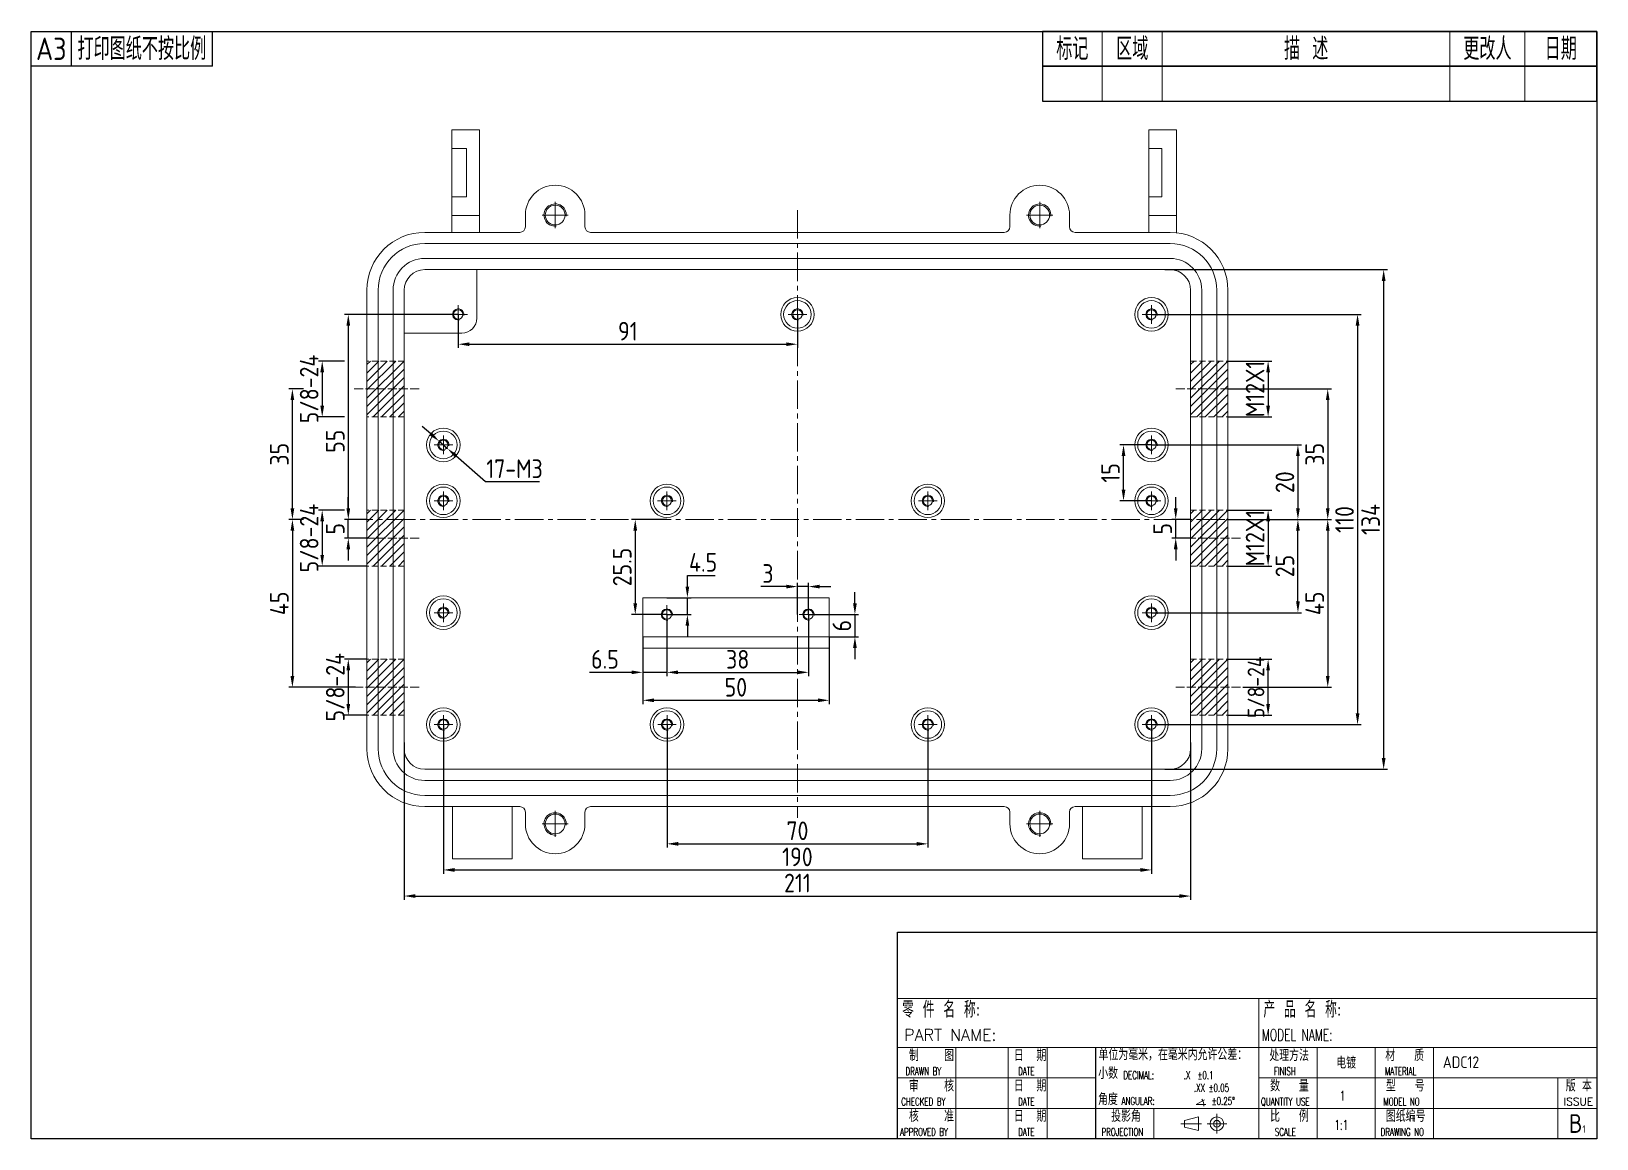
# Model space of a CAD drawing. Header units: millimetres. Extents: x 722 to 1142, y 505 to 802.
import ezdxf

# ---------------------------------------------------------------- set-up
doc = ezdxf.new("R2010")
doc.units = ezdxf.units.MM
doc.header["$LTSCALE"] = 10
for name, pattern in [('ACAD_ISO02W100', [15, 12, -3]), ('CENTER2', [28.575, 19.05, -3.175, 3.175, -3.175]), ('HIDDEN2', [4.7625, 3.175, -1.5875])]:
    doc.linetypes.add(name, pattern=pattern)
doc.layers.get('0').update_dxf_attribs({"lineweight": 30})
doc.layers.add('dim', color=3, linetype='Continuous', lineweight=15)
doc.layers.add('文字', color=7, linetype='Continuous', lineweight=13)
doc.layers.add('图框', color=140, linetype='Continuous')
doc.styles.add('ROMANS', font='romans')
doc.styles.get("Standard").update_dxf_attribs({"font": 'gbenor.shx', "height": 5, "bigfont": 'gbcbig.shx'})
doc.styles.add('工程字', font='gbenor.shx', dxfattribs={"bigfont": 'gbcbig.shx'})
doc.dimstyles.new('1', dxfattribs={"dimtxt": 5, "dimasz": 3, "dimexe": 1, "dimexo": 0, "dimgap": 1, "dimtad": 1, "dimtoh": 1, "dimdec": 1, "dimdsep": 46, "dimtxsty": 'Standard', "dimcen": 2.5, "dimclrd": 2, "dimclre": 2, "dimclrt": 2, "dimadec": 1, "dimazin": 2, "dimtfac": 1, "dimtdec": 1, "dimtmove": 0, "dimatfit": 3, "dimfxl": 1, "dimarcsym": 0})
doc.dimstyles.new('1T', dxfattribs={"dimtxt": 5, "dimasz": 3, "dimexe": 1, "dimexo": 0, "dimgap": 1, "dimtad": 1, "dimdec": 1, "dimdsep": 46, "dimtxsty": 'Standard', "dimcen": 2.5, "dimclrd": 2, "dimclre": 2, "dimclrt": 2, "dimadec": 1, "dimazin": 2, "dimtfac": 1, "dimtdec": 1, "dimtmove": 0, "dimatfit": 3, "dimfxl": 1, "dimarcsym": 0})

# ---------------------------------------------------------------- blocks, each defined once
blk = doc.blocks.new('*D31')
at = {"color": 2, "linetype": 'ByBlock', "lineweight": -2}
for p, q in [((892.07, 616.43), (892.07, 583.43)), ((962.07, 616.43), (962.07, 583.43)), ((895.07, 584.43), (959.07, 584.43))]:
    blk.add_line(p, q, dxfattribs=at)
at = {"color": 2, "linetype": 'ByBlock'}
for points in [[(895.07, 584.93), (895.07, 583.93), (892.07, 584.43)], [(959.07, 584.93), (959.07, 583.93), (962.07, 584.43)]]:
    blk.add_solid(points, dxfattribs=at)
at = {"color": 2, "linetype": 'ByBlock', "lineweight": 13, "insert": (927.06, 587.93), "char_height": 5, "attachment_point": 5}
blk.add_mtext('70', dxfattribs=at)
blk = doc.blocks.new('*D32')
at = {"color": 2, "linetype": 'ByBlock', "lineweight": -2}
for p, q in [((832.07, 616.43), (832.07, 576.43)), ((1022.07, 616.43), (1022.07, 576.43)), ((835.07, 577.43), (1019.07, 577.43))]:
    blk.add_line(p, q, dxfattribs=at)
at = {"color": 2, "linetype": 'ByBlock'}
for points in [[(835.07, 577.93), (835.07, 576.93), (832.07, 577.43)], [(1019.07, 577.93), (1019.07, 576.93), (1022.07, 577.43)]]:
    blk.add_solid(points, dxfattribs=at)
at = {"color": 2, "linetype": 'ByBlock', "lineweight": 13, "insert": (927.06, 580.93), "char_height": 5, "attachment_point": 5}
blk.add_mtext('190', dxfattribs=at)
blk = doc.blocks.new('*D33')
at = {"color": 2, "linetype": 'ByBlock', "lineweight": -2}
for p, q in [((1042.56, 671.43), (1062.35, 671.43)), ((1061.35, 649.43), (1061.35, 668.43)), ((1022.07, 646.43), (1062.35, 646.43))]:
    blk.add_line(p, q, dxfattribs=at)
at = {"color": 2, "linetype": 'ByBlock'}
for points in [[(1060.85, 668.43), (1061.85, 668.43), (1061.35, 671.43)], [(1060.85, 649.43), (1061.85, 649.43), (1061.35, 646.43)]]:
    blk.add_solid(points, dxfattribs=at)
at = {"color": 2, "linetype": 'ByBlock', "lineweight": 13, "insert": (1057.85, 658.93), "char_height": 5, "attachment_point": 5, "rotation": 90}
blk.add_mtext('25', dxfattribs=at)
blk = doc.blocks.new('*D34')
at = {"color": 2, "linetype": 'ByBlock', "lineweight": -2}
for p, q in [((1022.07, 691.43), (1062.35, 691.43)), ((1061.35, 688.43), (1061.35, 674.43)), ((1042.56, 671.43), (1062.35, 671.43))]:
    blk.add_line(p, q, dxfattribs=at)
at = {"color": 2, "linetype": 'ByBlock'}
for points in [[(1060.85, 688.43), (1061.85, 688.43), (1061.35, 691.43)], [(1060.85, 674.43), (1061.85, 674.43), (1061.35, 671.43)]]:
    blk.add_solid(points, dxfattribs=at)
at = {"color": 2, "linetype": 'ByBlock', "lineweight": 13, "insert": (1057.85, 681.43), "char_height": 5, "attachment_point": 5, "rotation": 90}
blk.add_mtext('20', dxfattribs=at)
blk = doc.blocks.new('*D35')
at = {"color": 2, "linetype": 'ByBlock', "lineweight": -2}
for p, q in [((1022.07, 726.43), (1078.35, 726.43)), ((1077.35, 723.43), (1077.35, 619.43)), ((1022.07, 616.43), (1078.35, 616.43))]:
    blk.add_line(p, q, dxfattribs=at)
at = {"color": 2, "linetype": 'ByBlock'}
for points in [[(1076.85, 723.43), (1077.85, 723.43), (1077.35, 726.43)], [(1076.85, 619.43), (1077.85, 619.43), (1077.35, 616.43)]]:
    blk.add_solid(points, dxfattribs=at)
at = {"color": 2, "linetype": 'ByBlock', "lineweight": 13, "insert": (1073.85, 671.43), "char_height": 5, "attachment_point": 5, "rotation": 90}
blk.add_mtext('110', dxfattribs=at)
blk = doc.blocks.new('*D36')
at = {"color": 2, "linetype": 'ByBlock', "lineweight": -2}
for p, q in [((836.06, 726.43), (836.06, 717.43)), ((927.06, 726.43), (927.06, 717.43)), ((839.06, 718.43), (924.06, 718.43))]:
    blk.add_line(p, q, dxfattribs=at)
at = {"color": 2, "linetype": 'ByBlock'}
for points in [[(839.06, 718.93), (839.06, 717.93), (836.06, 718.43)], [(924.06, 718.93), (924.06, 717.93), (927.06, 718.43)]]:
    blk.add_solid(points, dxfattribs=at)
at = {"color": 2, "linetype": 'ByBlock', "lineweight": 13, "insert": (881.56, 721.93), "char_height": 5, "attachment_point": 5}
blk.add_mtext('91', dxfattribs=at)
blk = doc.blocks.new('*D37')
at = {"color": 2, "linetype": 'ByBlock', "lineweight": -2}
for p, q in [((836.06, 726.43), (805.56, 726.43)), ((806.56, 723.43), (806.56, 674.43)), ((811.56, 671.43), (805.56, 671.43))]:
    blk.add_line(p, q, dxfattribs=at)
at = {"color": 2, "linetype": 'ByBlock'}
for points in [[(806.06, 723.43), (807.06, 723.43), (806.56, 726.43)], [(806.06, 674.43), (807.06, 674.43), (806.56, 671.43)]]:
    blk.add_solid(points, dxfattribs=at)
at = {"color": 2, "linetype": 'ByBlock', "lineweight": 13, "insert": (803.06, 692.41), "char_height": 5, "attachment_point": 5, "rotation": 90}
blk.add_mtext('55', dxfattribs=at)
blk = doc.blocks.new('*D38')
at = {"color": 2, "linetype": 'ByBlock', "lineweight": -2}
for p, q in [((794.55, 671.43), (790.56, 671.43)), ((791.56, 668.43), (791.56, 629.43)), ((808.51, 626.43), (790.56, 626.43))]:
    blk.add_line(p, q, dxfattribs=at)
at = {"color": 2, "linetype": 'ByBlock'}
for points in [[(791.06, 668.43), (792.06, 668.43), (791.56, 671.43)], [(791.06, 629.43), (792.06, 629.43), (791.56, 626.43)]]:
    blk.add_solid(points, dxfattribs=at)
at = {"color": 2, "linetype": 'ByBlock', "lineweight": 13, "insert": (788.06, 648.93), "char_height": 5, "attachment_point": 5, "rotation": 90}
blk.add_mtext('45', dxfattribs=at)
blk = doc.blocks.new('*D39')
at = {"color": 2, "linetype": 'ByBlock', "lineweight": -2}
for p, q in [((1042.56, 671.43), (1070.35, 671.43)), ((1069.35, 668.43), (1069.35, 629.43)), ((1046.56, 626.43), (1070.35, 626.43))]:
    blk.add_line(p, q, dxfattribs=at)
at = {"color": 2, "linetype": 'ByBlock'}
for points in [[(1068.85, 668.43), (1069.85, 668.43), (1069.35, 671.43)], [(1068.85, 629.43), (1069.85, 629.43), (1069.35, 626.43)]]:
    blk.add_solid(points, dxfattribs=at)
at = {"color": 2, "linetype": 'ByBlock', "lineweight": 13, "insert": (1065.85, 648.93), "char_height": 5, "attachment_point": 5, "rotation": 90}
blk.add_mtext('45', dxfattribs=at)
blk = doc.blocks.new('*D40')
at = {"color": 2, "linetype": 'ByBlock', "lineweight": -2}
for p, q in [((828.67, 694.38), (826.41, 696.36)), ((830.93, 692.41), (833.19, 690.44)), ((843.39, 681.54), (835.45, 688.47)), ((857.9, 681.54), (843.39, 681.54))]:
    blk.add_line(p, q, dxfattribs=at)
at = {"color": 2, "linetype": 'ByBlock'}
for points in [[(829, 694.76), (828.34, 694.01), (830.93, 692.41)], [(835.78, 688.84), (835.12, 688.09), (833.19, 690.44)]]:
    blk.add_solid(points, dxfattribs=at)
at = {"color": 2, "linetype": 'ByBlock', "lineweight": 13, "insert": (851.15, 685.04), "char_height": 5, "attachment_point": 5}
blk.add_mtext('17-M3', dxfattribs=at)
blk = doc.blocks.new('*D41')
at = {"color": 2, "linetype": 'ByBlock', "lineweight": -2}
for p, q in [((821.56, 611.6), (821.56, 569.43)), ((1032.56, 611.6), (1032.56, 569.43)), ((824.56, 570.43), (1029.56, 570.43))]:
    blk.add_line(p, q, dxfattribs=at)
at = {"color": 2, "linetype": 'ByBlock'}
for points in [[(824.56, 570.93), (824.56, 569.93), (821.56, 570.43)], [(1029.56, 570.93), (1029.56, 569.93), (1032.56, 570.43)]]:
    blk.add_solid(points, dxfattribs=at)
at = {"color": 2, "linetype": 'ByBlock', "lineweight": 13, "insert": (927.06, 573.93), "char_height": 5, "attachment_point": 5}
blk.add_mtext('211', dxfattribs=at)
blk = doc.blocks.new('*D42')
at = {"color": 2, "linetype": 'ByBlock', "lineweight": -2}
for p, q in [((1025.68, 738.43), (1085.35, 738.43)), ((1084.35, 735.43), (1084.35, 607.43)), ((1025.68, 604.43), (1085.35, 604.43))]:
    blk.add_line(p, q, dxfattribs=at)
at = {"color": 2, "linetype": 'ByBlock'}
for points in [[(1083.85, 735.43), (1084.85, 735.43), (1084.35, 738.43)], [(1083.85, 607.43), (1084.85, 607.43), (1084.35, 604.43)]]:
    blk.add_solid(points, dxfattribs=at)
at = {"color": 2, "linetype": 'ByBlock', "lineweight": 13, "insert": (1080.85, 671.43), "char_height": 5, "attachment_point": 5, "rotation": 90}
blk.add_mtext('134', dxfattribs=at)
blk = doc.blocks.new('*D43')
at = {"color": 2, "linetype": 'ByBlock', "lineweight": -2}
for p, q in [((794.56, 706.43), (790.56, 706.43)), ((791.56, 674.43), (791.56, 703.43)), ((794.55, 671.43), (790.56, 671.43))]:
    blk.add_line(p, q, dxfattribs=at)
at = {"color": 2, "linetype": 'ByBlock'}
for points in [[(791.06, 703.43), (792.06, 703.43), (791.56, 706.43)], [(791.06, 674.43), (792.06, 674.43), (791.56, 671.43)]]:
    blk.add_solid(points, dxfattribs=at)
at = {"color": 2, "linetype": 'ByBlock', "lineweight": 13, "insert": (788.06, 688.93), "char_height": 5, "attachment_point": 5, "rotation": 90}
blk.add_mtext('35', dxfattribs=at)
blk = doc.blocks.new('*D44')
at = {"color": 2, "linetype": 'ByBlock', "lineweight": -2}
for p, q in [((892.05, 671.43), (882.55, 671.43)), ((883.55, 668.43), (883.55, 648.93)), ((891.98, 645.93), (882.55, 645.93))]:
    blk.add_line(p, q, dxfattribs=at)
at = {"color": 2, "linetype": 'ByBlock'}
for points in [[(883.05, 668.43), (884.05, 668.43), (883.55, 671.43)], [(883.05, 648.93), (884.05, 648.93), (883.55, 645.93)]]:
    blk.add_solid(points, dxfattribs=at)
at = {"color": 2, "linetype": 'ByBlock', "lineweight": 13, "insert": (880.05, 658.68), "char_height": 5, "attachment_point": 5, "rotation": 90}
blk.add_mtext('25.5', dxfattribs=at)
blk = doc.blocks.new('*D45')
at = {"color": 2, "linetype": 'ByBlock', "lineweight": -2}
for p, q in [((897.54, 653.43), (897.54, 656.43)), ((897.54, 656.43), (904.96, 656.43)), ((892.04, 650.43), (898.54, 650.43)), ((897.54, 645.93), (897.54, 650.43)), ((892.04, 645.93), (898.54, 645.93)), ((897.54, 642.93), (897.54, 639.93))]:
    blk.add_line(p, q, dxfattribs=at)
at = {"color": 2, "linetype": 'ByBlock'}
for points in [[(897.04, 653.43), (898.04, 653.43), (897.54, 650.43)], [(897.04, 642.93), (898.04, 642.93), (897.54, 645.93)]]:
    blk.add_solid(points, dxfattribs=at)
at = {"color": 2, "linetype": 'ByBlock', "lineweight": 13, "insert": (901.75, 659.93), "char_height": 5, "attachment_point": 5}
blk.add_mtext('4.5', dxfattribs=at)
blk = doc.blocks.new('*D46')
at = {"color": 2, "linetype": 'ByBlock', "lineweight": -2}
for p, q in [((942.49, 648.93), (942.49, 651.93)), ((930.04, 645.93), (943.49, 645.93)), ((942.49, 645.93), (942.49, 639.93)), ((935.55, 639.93), (943.49, 639.93)), ((942.49, 636.93), (942.49, 633.93))]:
    blk.add_line(p, q, dxfattribs=at)
at = {"color": 2, "linetype": 'ByBlock'}
for points in [[(941.99, 648.93), (942.99, 648.93), (942.49, 645.93)], [(941.99, 636.93), (942.99, 636.93), (942.49, 639.93)]]:
    blk.add_solid(points, dxfattribs=at)
at = {"color": 2, "linetype": 'ByBlock', "lineweight": 13, "insert": (938.99, 642.93), "char_height": 5, "attachment_point": 5, "rotation": 90}
blk.add_mtext('6', dxfattribs=at)
blk = doc.blocks.new('*D47')
at = {"color": 2, "linetype": 'ByBlock', "lineweight": -2}
for p, q in [((892.04, 645.93), (892.04, 629.43)), ((930.04, 645.93), (930.04, 629.43)), ((895.04, 630.43), (927.04, 630.43))]:
    blk.add_line(p, q, dxfattribs=at)
at = {"color": 2, "linetype": 'ByBlock'}
for points in [[(895.04, 630.93), (895.04, 629.93), (892.04, 630.43)], [(927.04, 630.93), (927.04, 629.93), (930.04, 630.43)]]:
    blk.add_solid(points, dxfattribs=at)
at = {"color": 2, "linetype": 'ByBlock', "lineweight": 13, "insert": (911.04, 633.93), "char_height": 5, "attachment_point": 5}
blk.add_mtext('38', dxfattribs=at)
blk = doc.blocks.new('*D48')
at = {"color": 2, "linetype": 'ByBlock', "lineweight": -2}
for p, q in [((885.55, 639.93), (885.55, 621.93)), ((935.55, 639.93), (935.55, 621.93)), ((888.55, 622.93), (932.55, 622.93))]:
    blk.add_line(p, q, dxfattribs=at)
at = {"color": 2, "linetype": 'ByBlock'}
for points in [[(888.55, 623.43), (888.55, 622.43), (885.55, 622.93)], [(932.55, 623.43), (932.55, 622.43), (935.55, 622.93)]]:
    blk.add_solid(points, dxfattribs=at)
at = {"color": 2, "linetype": 'ByBlock', "lineweight": 13, "insert": (910.55, 626.43), "char_height": 5, "attachment_point": 5}
blk.add_mtext('50', dxfattribs=at)
blk = doc.blocks.new('*D49')
at = {"layer": 'dim', "color": 2, "lineweight": -2, "ltscale": 2}
for p, q in [((924.06, 653.43), (917.22, 653.43)), ((927.06, 645.93), (927.06, 654.43)), ((930.04, 653.43), (927.06, 653.43)), ((930.04, 645.93), (930.04, 654.43)), ((933.04, 653.43), (936.04, 653.43))]:
    blk.add_line(p, q, dxfattribs=at)
at = {"layer": 'dim', "color": 2, "ltscale": 2}
for points in [[(924.06, 653.93), (924.06, 652.93), (927.06, 653.43)], [(933.04, 653.93), (933.04, 652.93), (930.04, 653.43)]]:
    blk.add_solid(points, dxfattribs=at)
at = {"layer": 'dim', "color": 2, "ltscale": 2, "insert": (919.14, 656.93), "char_height": 5, "attachment_point": 5}
blk.add_mtext('3', dxfattribs=at)
blk = doc.blocks.new('*D50')
at = {"layer": 'dim', "color": 2, "lineweight": -2, "ltscale": 2}
for p, q in [((885.55, 636.93), (885.55, 629.43)), ((892.04, 636.93), (892.04, 629.43)), ((882.55, 630.43), (871.29, 630.43)), ((892.04, 630.43), (885.55, 630.43)), ((895.04, 630.43), (898.04, 630.43))]:
    blk.add_line(p, q, dxfattribs=at)
at = {"layer": 'dim', "color": 2, "ltscale": 2}
for points in [[(882.55, 630.93), (882.55, 629.93), (885.55, 630.43)], [(895.04, 630.93), (895.04, 629.93), (892.04, 630.43)]]:
    blk.add_solid(points, dxfattribs=at)
at = {"layer": 'dim', "color": 2, "ltscale": 2, "insert": (875.42, 633.93), "char_height": 5, "attachment_point": 5}
blk.add_mtext('6.5', dxfattribs=at)
blk = doc.blocks.new('*D51')
at = {"layer": 'dim', "color": 2, "lineweight": -2, "ltscale": 2}
for p, q in [((806.56, 674.43), (806.56, 677.43)), ((811.56, 671.43), (805.56, 671.43)), ((806.56, 666.43), (806.56, 671.43)), ((811.56, 666.43), (805.56, 666.43)), ((806.56, 663.43), (806.56, 660.43))]:
    blk.add_line(p, q, dxfattribs=at)
at = {"layer": 'dim', "color": 2, "ltscale": 2}
for points in [[(806.06, 674.43), (807.06, 674.43), (806.56, 671.43)], [(806.06, 663.43), (807.06, 663.43), (806.56, 666.43)]]:
    blk.add_solid(points, dxfattribs=at)
at = {"layer": 'dim', "color": 2, "ltscale": 2, "insert": (803.06, 668.93), "char_height": 5, "attachment_point": 5, "rotation": 90}
blk.add_mtext('5', dxfattribs=at)
blk = doc.blocks.new('*D52')
at = {"layer": 'dim', "color": 2, "lineweight": -2, "ltscale": 2}
for p, q in [((805.56, 673.93), (798.56, 673.93)), ((799.56, 670.93), (799.56, 661.93)), ((811.56, 658.93), (798.56, 658.93))]:
    blk.add_line(p, q, dxfattribs=at)
at = {"layer": 'dim', "color": 2, "ltscale": 2}
for points in [[(799.06, 670.93), (800.06, 670.93), (799.56, 673.93)], [(799.06, 661.93), (800.06, 661.93), (799.56, 658.93)]]:
    blk.add_solid(points, dxfattribs=at)
at = {"layer": 'dim', "color": 2, "ltscale": 2, "insert": (796.06, 666.43), "char_height": 5, "attachment_point": 5, "rotation": 90}
blk.add_mtext('{\\C0;5/8-24}', dxfattribs=at)
blk = doc.blocks.new('*D53')
at = {"layer": 'dim', "color": 2, "lineweight": -2, "ltscale": 2}
for p, q in [((811.56, 633.93), (805.56, 633.93)), ((806.56, 630.93), (806.56, 621.93)), ((811.56, 618.93), (805.56, 618.93))]:
    blk.add_line(p, q, dxfattribs=at)
at = {"layer": 'dim', "color": 2, "ltscale": 2}
for points in [[(806.06, 630.93), (807.06, 630.93), (806.56, 633.93)], [(806.06, 621.93), (807.06, 621.93), (806.56, 618.93)]]:
    blk.add_solid(points, dxfattribs=at)
at = {"layer": 'dim', "color": 2, "ltscale": 2, "insert": (803.06, 626.43), "char_height": 5, "attachment_point": 5, "rotation": 90}
blk.add_mtext('{\\C0;5/8-24}', dxfattribs=at)
blk = doc.blocks.new('*D54')
at = {"layer": 'dim', "color": 2, "lineweight": -2, "ltscale": 2}
for p, q in [((805.56, 713.93), (798.56, 713.93)), ((799.56, 710.93), (799.56, 701.93)), ((805.56, 698.93), (798.56, 698.93))]:
    blk.add_line(p, q, dxfattribs=at)
at = {"layer": 'dim', "color": 2, "ltscale": 2}
for points in [[(799.06, 710.93), (800.06, 710.93), (799.56, 713.93)], [(799.06, 701.93), (800.06, 701.93), (799.56, 698.93)]]:
    blk.add_solid(points, dxfattribs=at)
at = {"layer": 'dim', "color": 2, "ltscale": 2, "insert": (796.06, 706.43), "char_height": 5, "attachment_point": 5, "rotation": 90}
blk.add_mtext('{\\C0;5/8-24}', dxfattribs=at)
blk = doc.blocks.new('*D55')
at = {"layer": 'dim', "color": 2, "lineweight": -2, "ltscale": 2}
for p, q in [((1028.56, 674.43), (1028.56, 677.43)), ((1032.56, 671.43), (1027.56, 671.43)), ((1028.56, 666.43), (1028.56, 671.43)), ((1032.56, 666.43), (1027.56, 666.43)), ((1028.56, 663.43), (1028.56, 660.43))]:
    blk.add_line(p, q, dxfattribs=at)
at = {"layer": 'dim', "color": 2, "ltscale": 2}
for points in [[(1028.06, 674.43), (1029.06, 674.43), (1028.56, 671.43)], [(1028.06, 663.43), (1029.06, 663.43), (1028.56, 666.43)]]:
    blk.add_solid(points, dxfattribs=at)
at = {"layer": 'dim', "color": 2, "ltscale": 2, "insert": (1025.06, 668.93), "char_height": 5, "attachment_point": 5, "rotation": 90}
blk.add_mtext('5', dxfattribs=at)
blk = doc.blocks.new('*D56')
at = {"layer": 'dim', "color": 2, "lineweight": -2, "ltscale": 2}
for p, q in [((1022.07, 691.43), (1013.56, 691.43)), ((1014.56, 679.43), (1014.56, 688.43)), ((1022.07, 676.43), (1013.56, 676.43))]:
    blk.add_line(p, q, dxfattribs=at)
at = {"layer": 'dim', "color": 2, "ltscale": 2}
for points in [[(1014.06, 688.43), (1015.06, 688.43), (1014.56, 691.43)], [(1014.06, 679.43), (1015.06, 679.43), (1014.56, 676.43)]]:
    blk.add_solid(points, dxfattribs=at)
at = {"layer": 'dim', "color": 2, "ltscale": 2, "insert": (1011.06, 683.93), "char_height": 5, "attachment_point": 5, "rotation": 90}
blk.add_mtext('15', dxfattribs=at)
blk = doc.blocks.new('*D57')
at = {"layer": 'dim', "color": 2, "lineweight": -2, "ltscale": 2}
for p, q in [((1042.56, 673.93), (1054.35, 673.93)), ((1053.35, 670.93), (1053.35, 661.93)), ((1042.56, 658.93), (1054.35, 658.93))]:
    blk.add_line(p, q, dxfattribs=at)
at = {"layer": 'dim', "color": 2, "ltscale": 2}
for points in [[(1052.85, 670.93), (1053.85, 670.93), (1053.35, 673.93)], [(1052.85, 661.93), (1053.85, 661.93), (1053.35, 658.93)]]:
    blk.add_solid(points, dxfattribs=at)
at = {"layer": 'dim', "color": 2, "ltscale": 2, "insert": (1049.85, 666.43), "char_height": 5, "attachment_point": 5, "rotation": 90}
blk.add_mtext('{\\C0;M12X1}', dxfattribs=at)
blk = doc.blocks.new('*D58')
at = {"layer": 'dim', "color": 2, "lineweight": -2, "ltscale": 2}
for p, q in [((1042.56, 706.43), (1070.35, 706.43)), ((1069.35, 703.43), (1069.35, 674.43)), ((1042.56, 671.43), (1070.35, 671.43))]:
    blk.add_line(p, q, dxfattribs=at)
at = {"layer": 'dim', "color": 2, "ltscale": 2}
for points in [[(1068.85, 703.43), (1069.85, 703.43), (1069.35, 706.43)], [(1068.85, 674.43), (1069.85, 674.43), (1069.35, 671.43)]]:
    blk.add_solid(points, dxfattribs=at)
at = {"layer": 'dim', "color": 2, "ltscale": 2, "insert": (1065.85, 688.93), "char_height": 5, "attachment_point": 5, "rotation": 90}
blk.add_mtext('35', dxfattribs=at)
blk = doc.blocks.new('*D59')
at = {"layer": 'dim', "color": 2, "lineweight": -2, "ltscale": 2}
for p, q in [((1042.56, 633.93), (1054.35, 633.93)), ((1053.35, 621.93), (1053.35, 630.93)), ((1042.56, 618.93), (1054.35, 618.93))]:
    blk.add_line(p, q, dxfattribs=at)
at = {"layer": 'dim', "color": 2, "ltscale": 2}
for points in [[(1052.85, 630.93), (1053.85, 630.93), (1053.35, 633.93)], [(1052.85, 621.93), (1053.85, 621.93), (1053.35, 618.93)]]:
    blk.add_solid(points, dxfattribs=at)
at = {"layer": 'dim', "color": 2, "ltscale": 2, "insert": (1050.1, 626.43), "char_height": 5, "attachment_point": 5, "rotation": 90}
blk.add_mtext('{\\H0.9x;\\C0;5/8-24}', dxfattribs=at)
blk = doc.blocks.new('*D60')
at = {"layer": 'dim', "color": 2, "lineweight": -2, "ltscale": 2}
for p, q in [((1042.56, 713.93), (1054.35, 713.93)), ((1053.35, 710.93), (1053.35, 701.93)), ((1042.56, 698.93), (1054.35, 698.93))]:
    blk.add_line(p, q, dxfattribs=at)
at = {"layer": 'dim', "color": 2, "ltscale": 2}
for points in [[(1052.85, 710.93), (1053.85, 710.93), (1053.35, 713.93)], [(1052.85, 701.93), (1053.85, 701.93), (1053.35, 698.93)]]:
    blk.add_solid(points, dxfattribs=at)
at = {"layer": 'dim', "color": 2, "ltscale": 2, "insert": (1049.85, 706.43), "char_height": 5, "attachment_point": 5, "rotation": 90}
blk.add_mtext('{\\C0;M12X1}', dxfattribs=at)

msp = doc.modelspace()

# ---------------------------------------------------------------- hatches: boundary and pattern name
at = {"layer": 'dim', "ltscale": 2}
h = msp.add_hatch(dxfattribs=at)
h.set_pattern_fill('ANSI31', color=2, scale=0.5, style=0)
h.set_pattern_definition([(45, (-9342.9965, 75.2211), (-1.12253202, 1.12253202), [])])
h.paths.add_polyline_path([(818.56, 713.93), (814.56, 713.93), (814.56, 706.43), (818.56, 706.43)])
h.paths.add_polyline_path([(821.56, 713.93), (818.56, 713.93), (818.56, 706.43), (821.56, 706.43)])
h.paths.add_polyline_path([(814.56, 713.93), (811.56, 713.93), (811.56, 706.43), (814.56, 706.43)])
h.paths.add_polyline_path([(814.56, 706.43), (811.56, 706.43), (811.56, 698.93), (814.56, 698.93)])
h.paths.add_polyline_path([(818.56, 706.43), (814.56, 706.43), (814.56, 698.93), (818.56, 698.93)])
h.paths.add_polyline_path([(821.56, 706.43), (818.56, 706.43), (818.56, 698.93), (821.56, 698.93)])
h = msp.add_hatch(dxfattribs=at)
h.set_pattern_fill('ANSI31', color=2, scale=0.5, style=0)
h.set_pattern_definition([(45, (-9121.9965, 75.2211), (-1.12253202, 1.12253202), [])])
h.paths.add_polyline_path([(1039.56, 713.93), (1035.56, 713.93), (1035.56, 706.43), (1039.56, 706.43)])
h.paths.add_polyline_path([(1042.56, 713.93), (1039.56, 713.93), (1039.56, 706.43), (1042.56, 706.43)])
h.paths.add_polyline_path([(1035.56, 713.93), (1032.56, 713.93), (1032.56, 706.43), (1035.56, 706.43)])
h.paths.add_polyline_path([(1035.56, 706.43), (1032.56, 706.43), (1032.56, 698.93), (1035.56, 698.93)])
h.paths.add_polyline_path([(1039.56, 706.43), (1035.56, 706.43), (1035.56, 698.93), (1039.56, 698.93)])
h.paths.add_polyline_path([(1042.56, 706.43), (1039.56, 706.43), (1039.56, 698.93), (1042.56, 698.93)])
h = msp.add_hatch(dxfattribs=at)
h.set_pattern_fill('ANSI31', color=2, scale=0.5, style=0)
h.set_pattern_definition([(45, (-9342.9965, 35.2211), (-1.12253202, 1.12253202), [])])
h.paths.add_polyline_path([(818.56, 673.93), (814.56, 673.93), (814.56, 666.43), (818.56, 666.43)])
h.paths.add_polyline_path([(821.56, 673.93), (818.56, 673.93), (818.56, 666.43), (821.56, 666.43)])
h.paths.add_polyline_path([(814.56, 673.93), (811.56, 673.93), (811.56, 666.43), (814.56, 666.43)])
h.paths.add_polyline_path([(814.56, 666.43), (811.56, 666.43), (811.56, 658.93), (814.56, 658.93)])
h.paths.add_polyline_path([(818.56, 666.43), (814.56, 666.43), (814.56, 658.93), (818.56, 658.93)])
h.paths.add_polyline_path([(821.56, 666.43), (818.56, 666.43), (818.56, 658.93), (821.56, 658.93)])
h = msp.add_hatch(dxfattribs=at)
h.set_pattern_fill('ANSI31', color=2, scale=0.5, style=0)
h.set_pattern_definition([(45, (-9121.9965, 35.2211), (-1.12253202, 1.12253202), [])])
h.paths.add_polyline_path([(1039.56, 673.93), (1035.56, 673.93), (1035.56, 666.43), (1039.56, 666.43)])
h.paths.add_polyline_path([(1042.56, 673.93), (1039.56, 673.93), (1039.56, 666.43), (1042.56, 666.43)])
h.paths.add_polyline_path([(1035.56, 673.93), (1032.56, 673.93), (1032.56, 666.43), (1035.56, 666.43)])
h.paths.add_polyline_path([(1035.56, 666.43), (1032.56, 666.43), (1032.56, 658.93), (1035.56, 658.93)])
h.paths.add_polyline_path([(1039.56, 666.43), (1035.56, 666.43), (1035.56, 658.93), (1039.56, 658.93)])
h.paths.add_polyline_path([(1042.56, 666.43), (1039.56, 666.43), (1039.56, 658.93), (1042.56, 658.93)])
h = msp.add_hatch(dxfattribs=at)
h.set_pattern_fill('ANSI31', color=2, scale=0.5, style=0)
h.set_pattern_definition([(45, (-9342.9965, -4.7789), (-1.12253202, 1.12253202), [])])
h.paths.add_polyline_path([(818.56, 633.93), (814.56, 633.93), (814.56, 626.43), (818.56, 626.43)])
h.paths.add_polyline_path([(821.56, 633.93), (818.56, 633.93), (818.56, 626.43), (821.56, 626.43)])
h.paths.add_polyline_path([(814.56, 633.93), (811.56, 633.93), (811.56, 626.43), (814.56, 626.43)])
h.paths.add_polyline_path([(814.56, 626.43), (811.56, 626.43), (811.56, 618.93), (814.56, 618.93)])
h.paths.add_polyline_path([(818.56, 626.43), (814.56, 626.43), (814.56, 618.93), (818.56, 618.93)])
h.paths.add_polyline_path([(821.56, 626.43), (818.56, 626.43), (818.56, 618.93), (821.56, 618.93)])
h = msp.add_hatch(dxfattribs=at)
h.set_pattern_fill('ANSI31', color=2, scale=0.5, style=0)
h.set_pattern_definition([(45, (-9121.9965, -4.7789), (-1.12253202, 1.12253202), [])])
h.paths.add_polyline_path([(1039.56, 633.93), (1035.56, 633.93), (1035.56, 626.43), (1039.56, 626.43)])
h.paths.add_polyline_path([(1042.56, 633.93), (1039.56, 633.93), (1039.56, 626.43), (1042.56, 626.43)])
h.paths.add_polyline_path([(1035.56, 633.93), (1032.56, 633.93), (1032.56, 626.43), (1035.56, 626.43)])
h.paths.add_polyline_path([(1035.56, 626.43), (1032.56, 626.43), (1032.56, 618.93), (1035.56, 618.93)])
h.paths.add_polyline_path([(1039.56, 626.43), (1035.56, 626.43), (1035.56, 618.93), (1039.56, 618.93)])
h.paths.add_polyline_path([(1042.56, 626.43), (1039.56, 626.43), (1039.56, 618.93), (1042.56, 618.93)])

# ---------------------------------------------------------------- linework, layer by layer
at = {"color": 0, "lineweight": 13}
for p, q in [((841.76, 775.93), (834.36, 775.93)), ((834.36, 748.43), (834.36, 775.93)), ((841.76, 748.43), (841.76, 775.93)), ((1021.36, 775.93), (1028.76, 775.93)), ((1021.36, 748.43), (1021.36, 775.93)), ((1028.76, 748.33), (1028.76, 775.93)), ((838.26, 770.93), (834.36, 770.93)), ((838.26, 757.93), (838.26, 770.93)), ((1024.86, 770.93), (1021.36, 770.93)), ((1024.86, 757.93), (1024.86, 770.93)), ((838.26, 757.93), (834.36, 757.93)), ((1024.86, 757.93), (1021.36, 757.93)), ((841.76, 752.93), (834.36, 752.93)), ((854.06, 753.08), (854.06, 749.93)), ((870.06, 753.08), (870.06, 749.93)), ((984.06, 753.08), (984.06, 749.93)), ((1000.06, 753.08), (1000.06, 749.93)), ((1021.36, 752.93), (1028.76, 752.93)), ((827.06, 748.43), (852.56, 748.43)), ((852.06, 748.43), (852.56, 748.43)), ((871.56, 748.43), (982.56, 748.43)), ((1001.56, 748.43), (1027.06, 748.43)), ((1002.06, 748.43), (1001.56, 748.43)), ((1002.06, 748.43), (1001.56, 748.43)), ((1027.06, 745.43), (827.06, 745.43)), ((1027.06, 741.43), (827.06, 741.43)), ((1027.06, 738.43), (827.06, 738.43)), ((841.05, 725.43), (841.05, 738.43)), ((811.56, 732.93), (811.56, 609.93)), ((814.56, 732.93), (814.56, 609.93)), ((818.56, 732.93), (818.56, 609.93)), ((821.56, 732.93), (821.56, 609.93)), ((1032.56, 609.93), (1032.56, 732.93)), ((1035.56, 609.93), (1035.56, 732.93)), ((1039.56, 609.93), (1039.56, 732.93)), ((1042.56, 609.93), (1042.56, 732.93)), ((821.56, 721.43), (837.05, 721.43)), ((935.55, 650.43), (885.55, 650.43)), ((885.55, 650.43), (885.55, 636.93)), ((935.55, 636.93), (935.55, 650.43)), ((885.55, 639.93), (935.55, 639.93)), ((885.55, 636.93), (935.55, 636.93)), ((827.06, 604.43), (1028.06, 604.43)), ((827.06, 601.43), (1027.06, 601.43)), ((827.06, 597.43), (1027.06, 597.43)), ((852.56, 594.43), (827.06, 594.43)), ((834.56, 594.43), (834.56, 580.43)), ((850.56, 594.43), (850.56, 580.43)), ((852.06, 594.43), (852.56, 594.43)), ((852.56, 594.43), (852.06, 594.43)), ((854.06, 589.78), (854.06, 592.93)), ((870.06, 589.78), (870.06, 592.93)), ((982.56, 594.43), (871.56, 594.43)), ((984.06, 589.78), (984.06, 592.93)), ((1000.06, 589.78), (1000.06, 592.93)), ((1002.06, 594.43), (1001.56, 594.43)), ((1002.06, 594.43), (1001.56, 594.43)), ((1001.56, 594.43), (1002.06, 594.43)), ((1027.06, 594.43), (1001.56, 594.43)), ((1003.56, 594.43), (1003.56, 580.43)), ((1019.56, 594.43), (1019.56, 580.43)), ((850.56, 580.43), (834.56, 580.43)), ((1003.56, 580.43), (1019.56, 580.43))]:
    msp.add_line(p, q, dxfattribs=at)
at = {"color": 1, "linetype": 'ACAD_ISO02W100', "lineweight": 13, "ltscale": 0.02}
for p, q in [((825.56, 706.43), (807.56, 706.43)), ((1028.59, 706.43), (1047.35, 706.43)), ((825.56, 666.43), (807.56, 666.43)), ((1028.56, 666.43), (1046.56, 666.43)), ((825.56, 626.43), (807.56, 626.43)), ((1028.56, 626.43), (1046.56, 626.43))]:
    msp.add_line(p, q, dxfattribs=at)
at = {"color": 0, "lineweight": 13}
for centre, radius in [((862.06, 753.08), 2.65), ((992.06, 753.08), 2.65), ((927.07, 726.43), 4.5), ((1022.06, 726.43), 4.5), ((836.06, 726.43), 1.25), ((927.07, 726.43), 3.7), ((927.06, 726.43), 1.25), ((1022.06, 726.43), 3.7), ((1022.06, 726.43), 1.25), ((832.06, 691.43), 4.5), ((832.06, 691.43), 3.7), ((1022.06, 691.43), 4.5), ((1022.06, 691.43), 3.7), ((832.06, 691.43), 1.25), ((1022.06, 691.43), 1.25), ((832.06, 676.43), 4.5), ((892.06, 676.43), 4.5), ((962.06, 676.43), 4.5), ((1022.06, 676.43), 4.5), ((832.06, 676.43), 3.7), ((832.06, 676.43), 1.25), ((892.06, 676.43), 3.7), ((892.06, 676.43), 1.25), ((962.06, 676.43), 3.7), ((962.06, 676.43), 1.25), ((1022.06, 676.43), 3.7), ((1022.06, 676.43), 1.25), ((832.06, 646.43), 4.5), ((832.06, 646.43), 3.7), ((832.06, 646.43), 1.25), ((892.05, 645.93), 1.25), ((930.04, 645.93), 1.25), ((1022.06, 646.43), 4.5), ((1022.06, 646.43), 3.7), ((1022.06, 646.43), 1.25), ((832.06, 616.43), 4.5), ((832.06, 616.43), 3.7), ((832.07, 616.43), 1.25), ((892.06, 616.43), 4.5), ((892.06, 616.43), 3.7), ((892.07, 616.43), 1.25), ((962.06, 616.43), 4.5), ((962.06, 616.43), 3.7), ((962.07, 616.43), 1.25), ((1022.06, 616.43), 4.5), ((1022.06, 616.43), 3.7), ((1022.07, 616.43), 1.25), ((862.06, 589.78), 2.65), ((992.06, 589.78), 2.65)]:
    msp.add_circle(centre, radius, dxfattribs=at)
for centre, radius, start, end in [((862.06, 753.08), 8, 0, 180), ((992.06, 753.08), 8, 0, 180), ((827.06, 732.93), 15.5, 90, 180), ((852.56, 749.93), 1.5, 270, 0), ((871.56, 749.93), 1.5, 180, 270), ((982.56, 749.93), 1.5, 270, 0), ((1001.56, 749.93), 1.5, 180, 270), ((1027.06, 732.93), 15.5, 0, 90), ((827.06, 732.93), 12.5, 90, 180), ((1027.06, 732.93), 12.5, 0, 90), ((827.06, 732.93), 8.5, 90, 180), ((1027.06, 732.93), 8.5, 0, 90), ((827.06, 732.93), 5.5, 90, 180), ((1027.06, 732.93), 5.5, 0, 90), ((837.05, 725.43), 4, 270, 0), ((827.06, 609.93), 15.5, 180, 270), ((827.06, 609.93), 12.5, 180, 270), ((827.06, 609.93), 8.5, 180, 270), ((827.06, 609.93), 5.5, 180, 270), ((1027.06, 609.93), 12.5, 270, 0), ((1027.06, 609.93), 8.5, 270, 0), ((1027.06, 609.93), 5.5, 270, 0), ((1027.06, 609.93), 15.5, 270, 0), ((852.56, 592.93), 1.5, 0, 90), ((871.56, 592.93), 1.5, 90, 180), ((982.56, 592.93), 1.5, 0, 90), ((1001.56, 592.93), 1.5, 90, 180), ((862.06, 589.78), 8, 180, 0), ((992.06, 589.78), 8, 180, 0)]:
    msp.add_arc(centre, radius, start, end, dxfattribs=at)
at = {"layer": 'dim', "color": 2}
for p, q in [((862.06, 749.58), (862.06, 756.58)), ((992.06, 749.58), (992.06, 756.58)), ((858.56, 753.08), (865.56, 753.08)), ((988.56, 753.08), (995.56, 753.08)), ((836.06, 723.93), (836.06, 728.93)), ((927.06, 723.93), (927.06, 728.93)), ((1022.08, 723.93), (1022.08, 728.93)), ((833.56, 726.43), (838.56, 726.43)), ((924.56, 726.43), (929.56, 726.43)), ((1019.58, 726.43), (1024.58, 726.43)), ((832.07, 688.93), (832.07, 693.93)), ((1022.07, 688.93), (1022.07, 693.93)), ((829.57, 691.43), (834.57, 691.43)), ((1019.57, 691.43), (1024.57, 691.43)), ((829.57, 676.43), (834.57, 676.43)), ((832.07, 673.93), (832.07, 678.93)), ((889.56, 676.43), (894.56, 676.43)), ((892.06, 673.93), (892.06, 678.93)), ((959.57, 676.43), (964.57, 676.43)), ((962.07, 673.93), (962.07, 678.93)), ((1019.57, 676.43), (1024.57, 676.43)), ((1022.07, 673.93), (1022.07, 678.93)), ((832.07, 643.93), (832.07, 648.93)), ((892.04, 643.43), (892.04, 648.43)), ((930.04, 643.43), (930.04, 648.43)), ((1022.08, 643.93), (1022.08, 648.93)), ((829.57, 646.43), (834.57, 646.43)), ((889.54, 645.93), (894.54, 645.93)), ((927.54, 645.93), (932.54, 645.93)), ((1019.58, 646.43), (1024.58, 646.43)), ((832.07, 613.93), (832.07, 618.93)), ((892.07, 613.93), (892.07, 618.93)), ((962.07, 613.93), (962.07, 618.93)), ((1022.07, 613.93), (1022.07, 618.93)), ((829.57, 616.43), (834.57, 616.43)), ((889.57, 616.43), (894.57, 616.43)), ((959.57, 616.43), (964.57, 616.43)), ((1019.57, 616.43), (1024.57, 616.43)), ((862.06, 586.28), (862.06, 593.28)), ((992.06, 586.28), (992.06, 593.28)), ((858.56, 589.78), (865.56, 589.78)), ((988.56, 589.78), (995.56, 589.78))]:
    msp.add_line(p, q, dxfattribs=at)
at = {"layer": 'dim', "color": 1, "linetype": 'CENTER2', "lineweight": 13, "ltscale": 0.04}
for p, q in [((927.06, 754.43), (927.06, 591.43)), ((805.56, 671.43), (1048.56, 671.43))]:
    msp.add_line(p, q, dxfattribs=at)
at = {"layer": 'dim', "color": 2}
for centre in [(862.06, 753.08), (992.06, 753.08), (862.06, 589.78), (992.06, 589.78)]:
    msp.add_arc(centre, 3, 353.4134, 275.8026, dxfattribs=at)
at = {"layer": 'dim', "color": 2, "ltscale": 2}
for centre in [(836.06, 726.43), (927.06, 726.43), (1022.08, 726.43), (832.07, 691.43), (1022.07, 691.43), (832.07, 676.43), (892.06, 676.43), (962.07, 676.43), (1022.07, 676.43), (832.07, 646.43), (892.04, 645.93), (930.04, 645.93), (1022.08, 646.43), (832.07, 616.43), (892.07, 616.43), (962.07, 616.43), (1022.07, 616.43)]:
    msp.add_arc(centre, 1.5, 348.8713, 281.2224, dxfattribs=at)
at = {"layer": '图框'}
for p, q in [((732.23, 802.35), (732.23, 792.98)), ((770.11, 792.98), (770.11, 802.35)), ((770.11, 792.98), (721.51, 792.98))]:
    msp.add_line(p, q, dxfattribs=at)
at = {"layer": '图框', "color": 4, "linetype": 'HIDDEN2', "lineweight": 13, "ltscale": 0.05}
for p, q in [((821.56, 713.93), (811.56, 713.93)), ((1032.56, 713.93), (1042.56, 713.93)), ((821.56, 698.93), (811.56, 698.93)), ((1032.56, 698.93), (1042.56, 698.93)), ((821.56, 673.93), (811.56, 673.93)), ((1032.56, 673.93), (1042.56, 673.93)), ((821.56, 658.93), (811.56, 658.93)), ((1032.56, 658.93), (1042.56, 658.93)), ((821.56, 633.93), (811.56, 633.93)), ((1032.56, 633.93), (1042.56, 633.93)), ((821.56, 618.93), (811.56, 618.93)), ((1032.56, 618.93), (1042.56, 618.93))]:
    msp.add_line(p, q, dxfattribs=at)
at = {"layer": '图框', "lineweight": 18}
for p, q in [((953.93, 542.99), (1141.51, 542.99)), ((1050.84, 505.35), (1050.84, 542.99)), ((953.93, 529.8), (1141.51, 529.8)), ((969.56, 529.8), (969.56, 505.35)), ((983.63, 529.8), (983.63, 505.35)), ((994.05, 529.8), (994.05, 505.35)), ((1066.47, 529.8), (1066.47, 505.35)), ((1082.11, 529.8), (1082.11, 505.35)), ((1097.74, 529.8), (1097.74, 505.35)), ((953.93, 521.64), (1006.98, 521.64)), ((1050.84, 521.64), (1141.51, 521.64)), ((1131.09, 521.64), (1131.09, 505.35)), ((953.93, 513.49), (1141.51, 513.49)), ((1022.71, 513.49), (1022.71, 505.35))]:
    msp.add_line(p, q, dxfattribs=at)
at = {"layer": '图框', "lineweight": -3}
msp.add_line((1007.08, 529.8), (1007.08, 505.35), dxfattribs=at)
at = {"layer": '图框'}
for points in [[(721.51, 802.35), (1141.51, 802.35), (1141.51, 505.35), (721.51, 505.35)], [(992.79, 792.98), (1141.51, 792.98), (1141.51, 802.35), (992.79, 802.35)], [(992.79, 783.6), (1141.51, 783.6), (1141.51, 792.98), (992.79, 792.98)], [(953.93, 560.71), (1141.51, 560.71), (1141.51, 505.35), (953.93, 505.35)]]:
    msp.add_lwpolyline(points, close=True, dxfattribs=at)
at = {"layer": '文字'}
for p, q in [((1008.87, 792.98), (1008.87, 802.35)), ((1024.94, 792.98), (1024.94, 802.35)), ((1102.15, 792.98), (1102.15, 802.35)), ((1122.25, 792.98), (1122.25, 802.35)), ((1008.87, 783.6), (1008.87, 792.98)), ((1024.94, 783.6), (1024.94, 792.98)), ((1102.15, 783.6), (1102.15, 792.98)), ((1122.25, 783.6), (1122.25, 792.98)), ((1034.02, 514.48), (1036.29, 515.79)), ((1034.02, 514.48), (1036.68, 514.48)), ((1030.96, 510.26), (1034.63, 511.18)), ((1030.96, 510.26), (1030.96, 508.43)), ((1030.96, 508.43), (1034.63, 507.51)), ((1034.63, 511.18), (1034.63, 507.51))]:
    msp.add_line(p, q, dxfattribs=at)
at = {"layer": '文字', "ltscale": 5}
for p, q in [((1035.48, 509.35), (1029.96, 509.35)), ((1036.96, 509.35), (1042.25, 509.35)), ((1039.6, 511.99), (1039.6, 506.7))]:
    msp.add_line(p, q, dxfattribs=at)
at = {"layer": '文字'}
for radius in [1.83, 0.917]:
    msp.add_circle((1039.6, 509.35), radius, dxfattribs=at)
msp.add_arc((1033.94, 514.48), 2.18, 348.463, 41.537, dxfattribs=at)

# ---------------------------------------------------------------- texts
for s, height, style, p in [('零 件 名 称:', 4.377, '工程字', (955.17, 537.82)), ('产 品 名 称:', 4.377, '工程字', (1052.08, 537.82)), ('PART NAME:', 3.126, 'ROMANS', (955.7, 531.64)), ('制    图 ', 3.126, '工程字', (956.98, 526.15)), ('日  期', 3.126, '工程字', (985.14, 526.15)), ('单位为毫米，在毫米内允许公差：', 3.1263, '工程字', (1007.85, 526.38)), ('处理方法', 3.126, '工程字', (1053.68, 526.15)), ('材   质 ', 3.126, '工程字', (1084.79, 526.15)), ('审    核', 3.126, '工程字', (956.98, 518)), ('日  期', 3.126, '工程字', (985.14, 518)), ('小数 ', 3.126, '工程字', (1007.77, 521.35)), ('数   量', 3.126, '工程字', (1053.89, 518)), ('型   号', 3.126, '工程字', (1084.95, 518)), ('版 本', 3.126, '工程字', (1133.22, 518.01)), ('角度 ', 3.126, '工程字', (1007.71, 514.39)), ('核    准 ', 3.126, '工程字', (956.98, 509.86)), ('日  期', 3.126, '工程字', (985.14, 509.86)), ('投影角', 3.126, '工程字', (1011.23, 509.86)), ('比   例', 3.126, '工程字', (1053.89, 509.86)), ('图纸编号', 3.126, '工程字', (1084.95, 509.86)), ('ISSUE', 2.084, 'ROMANS', (1132.63, 514.27))]:
    msp.add_text(s, height=height, dxfattribs=dict(at, style=style)).set_placement(p)
at = {"layer": '文字', "style": 'ROMANS', "width": 0.667}
for s, height, p in [('MODEL NAME:', 3.1263, (1051.65, 531.64)), ('DRAWN BY', 2.084, (956.06, 522.41)), ('DATE', 2.084, (986.29, 522.41)), ('DECIMAL:       .X  %%P0.1', 2.0842, (1014.51, 521.35)), ('FINISH', 2.084, (1054.92, 522.41)), ('MATERIAL', 2.084, (1084.71, 522.41)), ('.XX %%P0.05', 2.0842, (1033.45, 517.95)), ('CHECKED BY', 2.084, (954.94, 514.25)), ('DATE', 2.084, (986.29, 514.25)), ('ANGULAR:', 2.084, (1014.03, 514.39)), ('%%P0.25%%D', 2.084, (1038.22, 514.39)), ('QUANTITY USE', 2.0842, (1051.44, 514.25)), ('MODEL NO', 2.084, (1084.29, 514.25)), ('APPROVED BY', 2.0842, (954.59, 506.12)), ('DATE', 2.084, (986.29, 506.12)), ('PROJECTION', 2.084, (1008.65, 506.12)), ('SCALE', 2.084, (1055.16, 506.12)), ('DRAWING NO', 2.084, (1083.55, 506.12))]:
    msp.add_text(s, height=height, dxfattribs=at).set_placement(p)
at = {"layer": '文字', "color": 1, "style": '工程字'}
msp.add_text('ADC12', height=3.126, dxfattribs=at).set_placement((1100.23, 524.31))
at = {"layer": '文字', "color": 1, "style": 'ROMANS', "width": 0.667}
for s, height, p in [('1', 2.61, (1072.61, 515.56)), ('1:1', 2.605, (1071.12, 507.72))]:
    msp.add_text(s, height=height, dxfattribs=at).set_placement(p)
at = {"layer": '文字', "color": 0, "ltscale": 2, "attachment_point": 5}
for s, insert, char_height, width in [('A3', (726.87, 797.66), 6, 10.7188), ('打印图纸不按比例', (751.17, 797.66), 6, 37.879), ('标记', (1000.83, 797.66), 6, 16.0782), ('区域', (1016.9, 797.66), 6, 16.0782), ('描 述', (1063.55, 797.66), 6, 77.2106), ('更改人', (1112.2, 797.66), 6, 20.0977), ('日期', (1131.88, 797.66), 6, 19.2586), ('{\\C1;电镀}', (1074.29, 525.72), 3.126, 15.6417), ('{\\C1;B\\H0.4x;1}', (1136.3, 509.42), 5, 10.4211)]:
    msp.add_mtext(s, dxfattribs=dict(at, insert=insert, char_height=char_height, width=width))

# ---------------------------------------------------------------- dimensions: what is measured, and where the dimension line sits
at = {"color": 3, "linetype": 'ByBlock', "lineweight": 13}
for base, p1, p2, picture, middle in [((1084.35, 604.43), (1025.68, 738.43), (1025.68, 604.43), '*D42', (1084.35, 671.43)), ((806.56, 671.43), (836.06, 726.43), (811.56, 671.43), '*D37', (806.56, 692.41)), ((1077.35, 616.43), (1022.07, 726.43), (1022.07, 616.43), '*D35', (1077.35, 671.43)), ((791.56, 626.43), (794.55, 671.43), (808.51, 626.43), '*D38', (791.56, 648.93)), ((1061.35, 671.43), (1022.07, 646.43), (1042.56, 671.43), '*D33', (1061.35, 658.93)), ((1069.35, 626.43), (1042.56, 671.43), (1046.56, 626.43), '*D39', (1069.35, 648.93)), ((942.49, 639.93), (930.04, 645.93), (935.55, 639.93), '*D46', (942.49, 642.93))]:
    dim = msp.add_linear_dim(base=base, p1=p1, p2=p2, angle=90, dimstyle='1', dxfattribs=at)
    dim.commit()
    dim.dimension.update_dxf_attribs({"geometry": picture, "text_midpoint": middle, "dimtype": 160})
for base, p1, p2, picture, middle in [((927.06, 718.43), (836.06, 726.43), (927.06, 726.43), '*D36', (881.56, 718.43)), ((930.04, 630.43), (892.04, 645.93), (930.04, 645.93), '*D47', (911.04, 630.43)), ((935.55, 622.93), (885.55, 639.93), (935.55, 639.93), '*D48', (910.55, 622.93)), ((1022.07, 577.43), (832.07, 616.43), (1022.07, 616.43), '*D32', (927.06, 577.43)), ((962.07, 584.43), (892.07, 616.43), (962.07, 616.43), '*D31', (927.06, 584.43)), ((1032.56, 570.43), (821.56, 611.6), (1032.56, 611.6), '*D41', (927.06, 570.43))]:
    dim = msp.add_linear_dim(base=base, p1=p1, p2=p2, dimstyle='1', dxfattribs=at)
    dim.commit()
    dim.dimension.update_dxf_attribs({"geometry": picture, "text_midpoint": middle, "dimtype": 160})
for base, p1, p2, picture, middle in [((791.56, 706.43), (794.55, 671.43), (794.56, 706.43), '*D43', (788.06, 688.93)), ((1061.35, 671.43), (1022.07, 691.43), (1042.56, 671.43), '*D34', (1057.85, 681.43)), ((883.55, 645.93), (892.05, 671.43), (891.98, 645.93), '*D44', (880.05, 658.68)), ((897.54, 650.43), (892.04, 645.93), (892.04, 650.43), '*D45', (901.75, 659.93))]:
    dim = msp.add_linear_dim(base=base, p1=p1, p2=p2, angle=90, dimstyle='1', dxfattribs=at)
    dim.commit()
    dim.dimension.update_dxf_attribs({"geometry": picture, "text_midpoint": middle})
dim = msp.add_diameter_dim_2p(p1=(830.93, 692.41), p2=(833.19, 690.44), text='17-M3', dimstyle='1', dxfattribs=at)
dim.commit()
dim.dimension.update_dxf_attribs({"geometry": '*D40', "text_midpoint": (851.15, 681.54), "dimtype": 163})
at = {"layer": 'dim', "color": 0, "ltscale": 2}
for base, p1, p2, text, picture, middle in [((799.56, 698.93), (805.56, 713.93), (805.56, 698.93), '{\\C0;5/8-24}', '*D54', (799.56, 706.43)), ((1053.35, 698.93), (1042.56, 713.93), (1042.56, 698.93), '{\\C0;M12X1}', '*D60', (1053.35, 706.43)), ((799.56, 658.93), (805.56, 673.93), (811.56, 658.93), '{\\C0;5/8-24}', '*D52', (799.56, 666.43)), ((1053.35, 658.93), (1042.56, 673.93), (1042.56, 658.93), '{\\C0;M12X1}', '*D57', (1053.35, 666.43)), ((806.56, 618.93), (811.56, 633.93), (811.56, 618.93), '{\\C0;5/8-24}', '*D53', (806.56, 626.43)), ((1053.35, 633.93), (1042.56, 618.93), (1042.56, 633.93), '{\\H0.9x;\\C0;5/8-24}', '*D59', (1053.35, 626.43))]:
    dim = msp.add_linear_dim(base=base, p1=p1, p2=p2, angle=90, text=text, dimstyle='1T', dxfattribs=at)
    dim.commit()
    dim.dimension.update_dxf_attribs({"geometry": picture, "text_midpoint": middle, "dimtype": 160})
for base, p1, p2, picture, middle in [((1069.35, 671.43), (1042.56, 706.43), (1042.56, 671.43), '*D58', (1065.85, 688.93)), ((1014.56, 691.43), (1022.07, 676.43), (1022.07, 691.43), '*D56', (1011.06, 683.93)), ((806.56, 671.43), (811.56, 666.43), (811.56, 671.43), '*D51', (803.06, 668.93)), ((1028.56, 671.43), (1032.56, 666.43), (1032.56, 671.43), '*D55', (1025.06, 668.93))]:
    dim = msp.add_linear_dim(base=base, p1=p1, p2=p2, angle=90, dimstyle='1', dxfattribs=at)
    dim.commit()
    dim.dimension.update_dxf_attribs({"geometry": picture, "text_midpoint": middle})
for base, p1, p2, dimstyle, picture, middle in [((927.06, 653.43), (930.04, 645.93), (927.06, 645.93), '1T', '*D49', (919.14, 656.93)), ((885.55, 630.43), (892.04, 636.93), (885.55, 636.93), '1', '*D50', (875.42, 633.93))]:
    dim = msp.add_linear_dim(base=base, p1=p1, p2=p2, dimstyle=dimstyle, dxfattribs=at)
    dim.commit()
    dim.dimension.update_dxf_attribs({"geometry": picture, "text_midpoint": middle})

doc.saveas('drawing.dxf')
